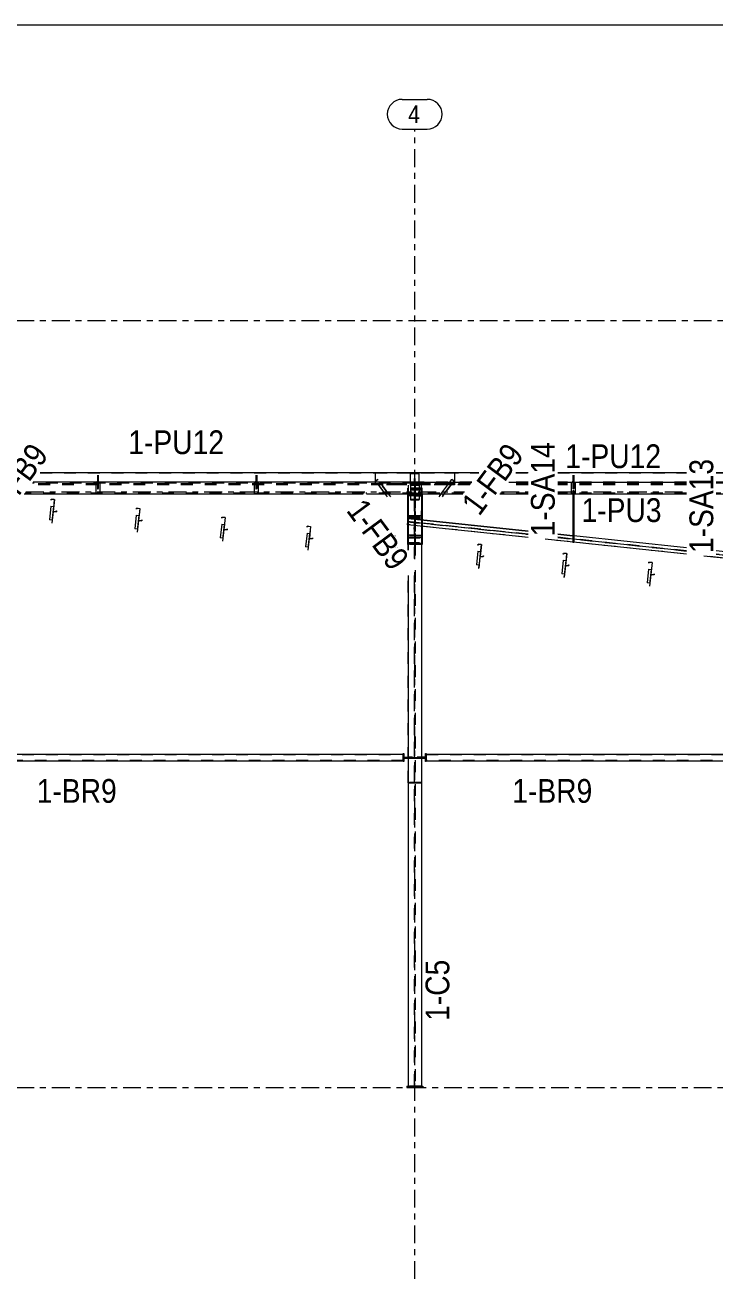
# Model space of a CAD drawing. Header units: millimetres. Extents: x -49 to 1122, y -181 to 639.
# Drawn here: x 597.5 to 713.6, y 427.7 to 638.8 of the extents above; entities that cross this region are included whole.
import ezdxf

# ---------------------------------------------------------------- set-up
doc = ezdxf.new("R2010")
doc.units = ezdxf.units.MM
for name, pattern in [('XKITLINE00', [0]), ('XKITLINE02', [4, 2, -2]), ('XKITLINE03', [6, 3, -1, 1, -1])]:
    doc.linetypes.add(name, pattern=pattern)
for name, color, linetype, lineweight in [('DrawingSheet', 5, 'Continuous', 0), ('Part', 2, 'Continuous', 0), ('PartMark', 7, 'Continuous', 0), ('S-grid', 1, 'Continuous', 0)]:
    doc.layers.add(name, color=color, linetype=linetype, lineweight=lineweight)
doc.styles.add('ARIAL', font='ARIAL.TTF')

# ---------------------------------------------------------------- blocks, each defined once
blk = doc.blocks.new('*A381')
at = {"layer": 'Part'}
blk.add_hatch(color=3, dxfattribs=at).paths.add_polyline_path([(602.74, 556.9), (602.75, 557.05), (602.77, 557.04), (602.76, 556.88), (602.2, 556.94), (602.41, 558.93), (601.9, 558.98), (601.88, 558.84), (601.86, 558.84), (601.88, 559), (602.43, 558.95), (602.22, 556.96)], flags=17)
blk = doc.blocks.new('*A382')
at = {"layer": 'Part'}
blk.add_hatch(color=3, dxfattribs=at).paths.add_polyline_path([(617.1, 555.39), (617.12, 555.53), (617.14, 555.53), (617.12, 555.36), (616.57, 555.42), (616.78, 557.41), (616.26, 557.47), (616.25, 557.32), (616.23, 557.32), (616.25, 557.49), (616.8, 557.43), (616.59, 555.44)], flags=17)
blk = doc.blocks.new('*A390')
at = {"layer": 'Part'}
blk.add_hatch(color=3, dxfattribs=at).paths.add_polyline_path([(601.61, 555.54), (601.61, 555.57), (602.05, 555.52), (602, 554.99), (601.98, 554.99), (602.03, 555.5)], flags=17)
blk = doc.blocks.new('*A391')
at = {"layer": 'Part'}
blk.add_hatch(color=3, dxfattribs=at).paths.add_polyline_path([(615.97, 554.03), (615.98, 554.06), (616.42, 554.01), (616.36, 553.47), (616.34, 553.48), (616.39, 553.98)], flags=17)
blk = doc.blocks.new('*A392')
at = {"layer": 'Part'}
blk.add_hatch(color=3, dxfattribs=at).paths.add_polyline_path([(630.34, 552.51), (630.34, 552.54), (630.78, 552.49), (630.73, 551.96), (630.7, 551.96), (630.76, 552.47)], flags=17)
blk = doc.blocks.new('*A393')
at = {"layer": 'Part'}
blk.add_hatch(color=3, dxfattribs=at).paths.add_polyline_path([(644.7, 551), (644.71, 551.03), (645.15, 550.98), (645.09, 550.44), (645.07, 550.45), (645.12, 550.95)], flags=17)
blk = doc.blocks.new('*A394')
at = {"layer": 'Part'}
blk.add_hatch(color=3, dxfattribs=at).paths.add_polyline_path([(659.07, 549.48), (659.07, 549.51), (659.51, 549.46), (659.46, 548.93), (659.43, 548.93), (659.49, 549.44)], flags=17)
blk = doc.blocks.new('*A395')
at = {"layer": 'Part'}
blk.add_hatch(color=3, dxfattribs=at).paths.add_polyline_path([(660.2, 550.84), (660.21, 550.99), (660.23, 550.98), (660.21, 550.82), (659.66, 550.88), (659.87, 552.87), (659.36, 552.92), (659.34, 552.78), (659.32, 552.78), (659.34, 552.94), (659.89, 552.89), (659.68, 550.89)], flags=17)
blk = doc.blocks.new('*A396')
at = {"layer": 'Part'}
blk.add_hatch(color=3, dxfattribs=at).paths.add_polyline_path([(645.83, 552.36), (645.85, 552.5), (645.87, 552.5), (645.85, 552.33), (645.3, 552.39), (645.51, 554.38), (644.99, 554.44), (644.98, 554.29), (644.96, 554.29), (644.98, 554.46), (645.53, 554.4), (645.32, 552.41)], flags=17)
blk = doc.blocks.new('*A397')
at = {"layer": 'Part'}
blk.add_hatch(color=3, dxfattribs=at).paths.add_polyline_path([(631.47, 553.87), (631.48, 554.02), (631.5, 554.01), (631.48, 553.85), (630.93, 553.91), (631.14, 555.9), (630.63, 555.95), (630.61, 555.81), (630.59, 555.81), (630.61, 555.97), (631.16, 555.92), (630.95, 553.92)], flags=17)
blk = doc.blocks.new('*A404')
at = {"layer": 'Part'}
blk.add_hatch(color=3, dxfattribs=at).paths.add_polyline_path([(702.16, 544.94), (702.16, 544.96), (702.61, 544.92), (702.55, 544.38), (702.53, 544.39), (702.58, 544.89)], flags=17)
blk = doc.blocks.new('*A405')
at = {"layer": 'Part'}
blk.add_hatch(color=3, dxfattribs=at).paths.add_polyline_path([(687.8, 546.45), (687.8, 546.48), (688.24, 546.43), (688.19, 545.9), (688.16, 545.9), (688.22, 546.41)], flags=17)
blk = doc.blocks.new('*A406')
at = {"layer": 'Part'}
blk.add_hatch(color=3, dxfattribs=at).paths.add_polyline_path([(673.43, 547.97), (673.44, 548), (673.88, 547.95), (673.82, 547.41), (673.8, 547.42), (673.85, 547.92)], flags=17)
blk = doc.blocks.new('*A407')
at = {"layer": 'Part'}
blk.add_hatch(color=3, dxfattribs=at).paths.add_polyline_path([(703.29, 546.3), (703.31, 546.44), (703.33, 546.44), (703.31, 546.27), (702.76, 546.33), (702.97, 548.32), (702.45, 548.38), (702.44, 548.23), (702.42, 548.23), (702.44, 548.4), (702.99, 548.34), (702.78, 546.35)], flags=17)
blk = doc.blocks.new('*A408')
at = {"layer": 'Part'}
blk.add_hatch(color=3, dxfattribs=at).paths.add_polyline_path([(688.93, 547.81), (688.94, 547.96), (688.96, 547.95), (688.94, 547.79), (688.39, 547.85), (688.6, 549.84), (688.09, 549.89), (688.07, 549.75), (688.05, 549.75), (688.07, 549.91), (688.62, 549.86), (688.41, 547.86)], flags=17)
blk = doc.blocks.new('*A409')
at = {"layer": 'Part'}
blk.add_hatch(color=3, dxfattribs=at).paths.add_polyline_path([(674.56, 549.33), (674.58, 549.47), (674.6, 549.47), (674.58, 549.3), (674.03, 549.36), (674.24, 551.35), (673.72, 551.41), (673.71, 551.26), (673.69, 551.26), (673.71, 551.43), (674.26, 551.37), (674.05, 549.38)], flags=17)
blk = doc.blocks.new('*A430')
at = {"layer": 'DrawingSheet', "color": 5, "linetype": 'XKITLINE00', "lineweight": 0}
blk.add_line((1122.26, 638.83), (-46.74, 638.83), dxfattribs=at)
blk = doc.blocks.new('*A1699')
at = {"layer": 'S-grid', "color": 1, "linetype": 'XKITLINE03', "lineweight": 0}
blk.add_line((-10, 589.11), (1095.78, 589.11), dxfattribs=at)
blk = doc.blocks.new('*A1700')
at = {"layer": 'S-grid', "color": 1, "linetype": 'XKITLINE03', "lineweight": 0}
for p, q in [((597.64, 560.22), (671.42, 560.22)), ((677.64, 560.22), (682.11, 560.22)), ((687.11, 560.22), (708.77, 560.22))]:
    blk.add_line(p, q, dxfattribs=at)
blk = doc.blocks.new('*A1701')
at = {"layer": 'S-grid', "color": 1, "linetype": 'XKITLINE03', "lineweight": 0}
blk.add_line((-10, 459.94), (1095.78, 459.94), dxfattribs=at)
blk = doc.blocks.new('*A1702')
at = {"layer": 'S-grid', "color": 1, "linetype": 'XKITLINE03', "lineweight": 0}
blk.add_line((-10, 589.11), (1096.06, 589.11), dxfattribs=at)
blk = doc.blocks.new('*A1703')
at = {"layer": 'S-grid', "color": 1, "linetype": 'XKITLINE03', "lineweight": 0}
for p, q in [((597.64, 560.22), (671.42, 560.22)), ((677.64, 560.22), (682.11, 560.22)), ((687.11, 560.22), (708.77, 560.22))]:
    blk.add_line(p, q, dxfattribs=at)
blk = doc.blocks.new('*A1704')
at = {"layer": 'S-grid', "color": 1, "linetype": 'XKITLINE03', "lineweight": 0}
blk.add_line((-10, 459.94), (1096.06, 459.94), dxfattribs=at)
blk = doc.blocks.new('*A2186')
at = {"layer": 'S-grid', "color": 1, "linetype": 'XKITLINE03', "lineweight": 0}
for p, q in [((663.06, 548.93), (663.06, 621.33)), ((663.06, 427.72), (663.06, 547))]:
    blk.add_line(p, q, dxfattribs=at)
at = {"layer": 'S-grid', "color": 3, "style": 'ARIAL', "width": 0.85}
blk.add_text('4', height=3, dxfattribs=at).set_placement((661.94, 622.33))
blk = doc.blocks.new('*A2188')
at = {"layer": 'Part', "color": 2, "linetype": 'XKITLINE00', "lineweight": 0}
for p, q in [((661.83, 554.69), (661.94, 555.76)), ((661.89, 555.24), (682.11, 553.11)), ((682.11, 553.65), (661.94, 555.78)), ((661.94, 555.78), (661.94, 555.76)), ((661.94, 555.76), (682.11, 553.63)), ((682.11, 552.55), (661.83, 554.69)), ((689.66, 552.85), (687.11, 553.12)), ((708.77, 549.74), (684.98, 552.25)), ((687.11, 553.1), (689.66, 552.83)), ((687.11, 552.59), (708.77, 550.3)), ((708.77, 550.84), (689.79, 552.84)), ((708.77, 550.82), (689.79, 552.82)), ((738.56, 546.6), (711.68, 549.44)), ((716.32, 550.04), (713.77, 550.31)), ((716.32, 550.02), (713.77, 550.29)), ((713.77, 549.77), (738.11, 547.21)), ((737.68, 547.79), (716.46, 550.03)), ((737.7, 547.77), (716.46, 550.01)), ((749.74, 546.5), (743.29, 547.18)), ((749.74, 546.52), (743.32, 547.2)), ((749.63, 545.43), (742.02, 546.24)), ((742.68, 546.72), (749.69, 545.99)), ((749.74, 546.5), (749.63, 545.43)), ((749.74, 546.52), (749.74, 546.5))]:
    blk.add_line(p, q, dxfattribs=at)
at = {"layer": 'Part', "color": 7, "linetype": 'XKITLINE02', "lineweight": 0}
for p, q in [((682.11, 553.11), (661.89, 555.24)), ((661.89, 555.22), (682.11, 553.09)), ((682.11, 553.09), (661.89, 555.22)), ((682.11, 552.57), (661.83, 554.71)), ((708.77, 549.76), (685.17, 552.25)), ((708.77, 550.3), (687.11, 552.59)), ((687.11, 552.57), (708.77, 550.28)), ((708.77, 550.28), (687.11, 552.57)), ((689.79, 552.84), (689.66, 552.85)), ((689.79, 552.82), (689.66, 552.83)), ((738.55, 546.62), (711.87, 549.44)), ((738.11, 547.21), (713.77, 549.77)), ((713.77, 549.75), (738.13, 547.18)), ((738.13, 547.18), (713.77, 549.75)), ((737.68, 547.79), (716.32, 550.04)), ((716.46, 550.03), (716.32, 550.04)), ((716.46, 550.01), (716.32, 550.02)), ((749.63, 545.45), (742.04, 546.25)), ((742.66, 546.71), (749.68, 545.97)), ((749.68, 545.97), (742.66, 546.71)), ((749.69, 545.99), (742.68, 546.72))]:
    blk.add_line(p, q, dxfattribs=at)
blk = doc.blocks.new('*A2189')
at = {"layer": 'Part', "color": 2, "linetype": 'XKITLINE00', "lineweight": 0}
for p, q in [((656.39, 563.54), (656.39, 561.88)), ((656.39, 563.49), (673.84, 563.49)), ((680.06, 563.49), (682.11, 563.49)), ((687.11, 563.49), (708.77, 563.49)), ((713.77, 563.49), (749.72, 563.49)), ((749.72, 563.54), (749.72, 563.49)), ((749.72, 563.49), (749.72, 561.88))]:
    blk.add_line(p, q, dxfattribs=at)
at = {"layer": 'Part', "color": 7, "linetype": 'XKITLINE02', "lineweight": 0}
for p, q in [((656.39, 563.47), (673.83, 563.47)), ((656.39, 561.88), (656.39, 561.42)), ((672.43, 561.59), (656.39, 561.59)), ((672.43, 561.59), (656.39, 561.59)), ((682.11, 561.59), (678.65, 561.59)), ((682.11, 561.59), (678.65, 561.59)), ((680.05, 563.47), (682.11, 563.47)), ((687.11, 563.47), (708.77, 563.47)), ((708.77, 561.59), (687.11, 561.59)), ((708.77, 561.59), (687.11, 561.59)), ((713.77, 563.47), (749.72, 563.47)), ((749.72, 561.59), (713.77, 561.59)), ((749.72, 561.59), (713.77, 561.59)), ((749.72, 561.88), (749.72, 561.42)), ((672.36, 561.5), (656.39, 561.5)), ((672.35, 561.48), (656.39, 561.48)), ((672.32, 561.45), (656.39, 561.45)), ((672.31, 561.42), (656.39, 561.42)), ((682.11, 561.42), (678.53, 561.42)), ((682.11, 561.45), (678.55, 561.45)), ((682.11, 561.48), (678.57, 561.48)), ((682.11, 561.5), (678.59, 561.5)), ((708.77, 561.5), (687.11, 561.5)), ((708.77, 561.48), (687.11, 561.48)), ((708.77, 561.45), (687.11, 561.45)), ((708.77, 561.42), (687.11, 561.42)), ((749.72, 561.5), (713.77, 561.5)), ((749.72, 561.48), (713.77, 561.48)), ((749.72, 561.45), (713.77, 561.45)), ((749.72, 561.42), (713.77, 561.42))]:
    blk.add_line(p, q, dxfattribs=at)
blk = doc.blocks.new('*A2190')
at = {"layer": 'Part', "color": 7, "linetype": 'XKITLINE02', "lineweight": 0}
for p, q in [((661.94, 561.39), (661.94, 559.86)), ((664.17, 559.99), (661.94, 559.99)), ((661.94, 559.86), (663.01, 559.86)), ((663.01, 561.25), (663.01, 556.18)), ((663.1, 556.18), (663.1, 561.25)), ((663.1, 559.86), (664.17, 559.86)), ((664.17, 559.86), (664.17, 561.39)), ((661.94, 556.05), (661.94, 557.07)), ((663.01, 556.18), (661.94, 556.18)), ((661.94, 556.05), (664.17, 556.05)), ((664.17, 556.18), (663.1, 556.18)), ((664.17, 556.05), (664.17, 557.07))]:
    blk.add_line(p, q, dxfattribs=at)
blk = doc.blocks.new('*A2191')
at = {"layer": 'Part', "color": 2, "linetype": 'XKITLINE00', "lineweight": 0}
for p, q in [((661.94, 559.68), (661.94, 555.78)), ((662.33, 559.68), (661.94, 559.68)), ((664.17, 559.68), (663.78, 559.68)), ((664.17, 559.68), (664.17, 555.54)), ((661.94, 554.68), (661.94, 550.43)), ((664.17, 554.45), (664.17, 460.17)), ((661.94, 546.18), (661.94, 460.17))]:
    blk.add_line(p, q, dxfattribs=at)
at = {"layer": 'Part', "color": 7, "linetype": 'XKITLINE02', "lineweight": 0}
for p, q in [((663.01, 559.55), (661.94, 559.55)), ((663.78, 559.68), (662.33, 559.68)), ((663.01, 549), (663.01, 559.55)), ((663.11, 559.55), (663.11, 548.87)), ((663.11, 559.55), (664.17, 559.55)), ((661.94, 555.86), (663.01, 555.86)), ((661.94, 555.78), (661.94, 554.68)), ((661.94, 555.73), (664.17, 555.73)), ((663.11, 555.86), (664.17, 555.86)), ((664.17, 555.54), (664.17, 554.45)), ((663.01, 460.17), (663.01, 546.97)), ((663.11, 547.04), (663.11, 460.17)), ((664.17, 460.17), (661.94, 460.17))]:
    blk.add_line(p, q, dxfattribs=at)
blk = doc.blocks.new('*A2194')
at = {"layer": 'Part', "color": 2, "linetype": 'XKITLINE00', "lineweight": 0}
for p, q in [((664.99, 516.06), (741.12, 516.06)), ((664.99, 514.94), (741.12, 514.94))]:
    blk.add_line(p, q, dxfattribs=at)
at = {"layer": 'Part', "color": 7, "linetype": 'XKITLINE02', "lineweight": 0}
for p, q in [((664.99, 516.06), (664.99, 514.94)), ((664.99, 516.01), (741.12, 516.01)), ((741.12, 516.06), (741.12, 514.94)), ((741.12, 514.99), (664.99, 514.99))]:
    blk.add_line(p, q, dxfattribs=at)
blk = doc.blocks.new('*A2199')
at = {"layer": 'Part', "color": 2, "linetype": 'XKITLINE00', "lineweight": 0}
for p, q in [((601.85, 557.83), (601.61, 555.54)), ((601.85, 557.83), (602.29, 557.78)), ((601.61, 555.57), (602.05, 555.52)), ((602.03, 555.5), (601.61, 555.54)), ((602.03, 555.5), (601.98, 554.99)), ((602.2, 556.94), (602, 554.99)), ((601.98, 554.99), (602, 554.99))]:
    blk.add_line(p, q, dxfattribs=at)
at = {"layer": 'Part', "color": 7, "linetype": 'XKITLINE02', "lineweight": 0}
for p, q in [((601.85, 557.81), (602.27, 557.77)), ((602.27, 557.77), (602.03, 555.5)), ((602.29, 557.78), (602.2, 556.94)), ((602.23, 557.42), (602.25, 557.42))]:
    blk.add_line(p, q, dxfattribs=at)
blk = doc.blocks.new('*A2201')
at = {"layer": 'Part', "color": 2, "linetype": 'XKITLINE00', "lineweight": 0}
for p, q in [((663.11, 561.88), (663.11, 561.75)), ((663.11, 561.88), (672.64, 561.88)), ((678.87, 561.88), (682.11, 561.88)), ((687.11, 561.88), (708.77, 561.88)), ((713.77, 561.88), (743, 561.88)), ((743, 561.88), (743, 561.75)), ((671.15, 559.86), (663.78, 559.86)), ((682.11, 559.86), (677.37, 559.86)), ((708.77, 559.86), (687.11, 559.86)), ((734.32, 559.86), (713.77, 559.86)), ((742.33, 559.86), (734.97, 559.86))]:
    blk.add_line(p, q, dxfattribs=at)
at = {"layer": 'Part', "color": 7, "linetype": 'XKITLINE02', "lineweight": 0}
for p, q in [((672.63, 561.86), (663.11, 561.86)), ((663.11, 561.75), (663.11, 559.86)), ((672.52, 561.71), (663.11, 561.71)), ((682.11, 561.71), (678.74, 561.71)), ((682.11, 561.86), (678.85, 561.86)), ((708.77, 561.86), (687.11, 561.86)), ((708.77, 561.71), (687.11, 561.71)), ((743, 561.86), (713.77, 561.86)), ((743, 561.71), (713.77, 561.71)), ((743, 561.75), (743, 559.86)), ((671.27, 560.02), (663.11, 560.02)), ((671.16, 559.88), (663.11, 559.88)), ((663.78, 559.86), (663.11, 559.86)), ((682.11, 559.88), (677.38, 559.88)), ((682.11, 560.02), (677.49, 560.02)), ((708.77, 560.02), (687.11, 560.02)), ((708.77, 559.88), (687.11, 559.88)), ((734.55, 560.02), (713.77, 560.02)), ((734.35, 559.88), (713.77, 559.88)), ((743, 560.02), (734.84, 560.02)), ((743, 559.88), (734.95, 559.88)), ((743, 559.86), (742.33, 559.86))]:
    blk.add_line(p, q, dxfattribs=at)
blk = doc.blocks.new('*A2202')
at = {"layer": 'Part', "color": 7, "linetype": 'XKITLINE02', "lineweight": 0}
for p, q in [((663.01, 556.93), (663.01, 552.95)), ((663.01, 556.07), (663.1, 556.07)), ((663.01, 555.95), (663.1, 555.95)), ((663.1, 556.93), (663.1, 552.95)), ((661.94, 553.94), (661.94, 552.84)), ((664.17, 553.94), (664.17, 552.84)), ((663.01, 552.95), (661.94, 552.95)), ((664.17, 552.84), (661.94, 552.84)), ((663.1, 552.95), (664.17, 552.95))]:
    blk.add_line(p, q, dxfattribs=at)
blk = doc.blocks.new('*A2203')
at = {"layer": 'Part', "color": 7, "linetype": 'XKITLINE02', "lineweight": 0}
for p, q in [((661.83, 560.88), (661.83, 551.56)), ((664.28, 560.88), (661.83, 560.88)), ((664.28, 560.7), (661.83, 560.7)), ((664.28, 551.56), (664.28, 560.88)), ((661.83, 551.73), (664.28, 551.73)), ((664.28, 551.56), (661.83, 551.56))]:
    blk.add_line(p, q, dxfattribs=at)
blk = doc.blocks.new('*A2204')
at = {"layer": 'Part', "color": 7, "linetype": 'XKITLINE02', "lineweight": 0}
for p, q in [((661.83, 560.7), (661.83, 559.86)), ((664.28, 560.7), (661.83, 560.7)), ((664.28, 560.53), (661.83, 560.53)), ((664.28, 559.86), (664.28, 560.7)), ((664.28, 555.53), (664.28, 554.43)), ((661.83, 554.72), (661.83, 554.69)), ((661.83, 551.56), (664.28, 551.56)), ((664.17, 551.38), (661.94, 551.38))]:
    blk.add_line(p, q, dxfattribs=at)
at = {"layer": 'Part', "color": 2, "linetype": 'XKITLINE00', "lineweight": 0}
for p, q in [((661.83, 559.86), (661.83, 554.72)), ((664.28, 559.86), (664.28, 555.53)), ((661.83, 554.69), (661.83, 551.38)), ((664.28, 554.43), (664.28, 551.38)), ((661.94, 551.38), (661.83, 551.38)), ((664.28, 551.38), (664.17, 551.38))]:
    blk.add_line(p, q, dxfattribs=at)
blk = doc.blocks.new('*A2205')
at = {"layer": 'Part', "color": 7, "linetype": 'XKITLINE02', "lineweight": 0}
for p, q in [((689.68, 560.41), (689.66, 560.4)), ((689.66, 560.4), (689.66, 559.86)), ((689.66, 560.4), (689.68, 560.4)), ((689.72, 560.42), (689.68, 560.41)), ((689.68, 560.4), (689.72, 560.39)), ((689.77, 560.41), (689.72, 560.42)), ((689.72, 560.39), (689.77, 560.4)), ((689.79, 560.4), (689.77, 560.41)), ((689.77, 560.4), (689.79, 560.4)), ((689.79, 560.4), (689.79, 559.86)), ((689.66, 552.32), (689.66, 551.76)), ((689.66, 551.75), (689.68, 551.76)), ((689.68, 551.76), (689.72, 551.76)), ((689.72, 551.76), (689.77, 551.76)), ((689.77, 551.76), (689.79, 551.75)), ((689.77, 551.75), (689.79, 551.75)), ((689.79, 552.3), (689.79, 551.75))]:
    blk.add_line(p, q, dxfattribs=at)
at = {"layer": 'Part', "color": 2, "linetype": 'XKITLINE00', "lineweight": 0}
for p, q in [((689.66, 559.86), (689.66, 552.32)), ((689.79, 559.86), (689.79, 552.3)), ((689.66, 551.75), (689.66, 551.76)), ((689.68, 551.74), (689.66, 551.75)), ((689.72, 551.74), (689.68, 551.74)), ((689.77, 551.74), (689.72, 551.74)), ((689.77, 551.74), (689.77, 551.75))]:
    blk.add_line(p, q, dxfattribs=at)
blk = doc.blocks.new('*A2207')
at = {"layer": 'Part', "color": 2, "linetype": 'XKITLINE00', "lineweight": 0}
for p, q in [((601.86, 558.84), (601.88, 559)), ((601.88, 558.84), (601.86, 558.84)), ((601.88, 559), (602.43, 558.95)), ((601.9, 558.98), (601.88, 558.84)), ((602.41, 558.93), (601.9, 558.98)), ((602.41, 558.93), (602.2, 556.94)), ((602.43, 558.95), (602.22, 556.96)), ((602.76, 556.88), (602.2, 556.94)), ((602.22, 556.96), (602.74, 556.9)), ((602.74, 556.9), (602.75, 557.05)), ((602.75, 557.05), (602.77, 557.04)), ((602.77, 557.04), (602.76, 556.88))]:
    blk.add_line(p, q, dxfattribs=at)
blk = doc.blocks.new('*A2208')
at = {"layer": 'Part', "color": 2, "linetype": 'XKITLINE00', "lineweight": 0}
for p, q in [((616.23, 557.32), (616.25, 557.49)), ((616.25, 557.49), (616.8, 557.43)), ((616.26, 557.47), (616.25, 557.32)), ((616.78, 557.41), (616.26, 557.47)), ((616.78, 557.41), (616.57, 555.42)), ((616.8, 557.43), (616.59, 555.44)), ((616.25, 557.32), (616.23, 557.32)), ((617.12, 555.36), (616.57, 555.42)), ((616.59, 555.44), (617.1, 555.39)), ((617.1, 555.39), (617.12, 555.53)), ((617.12, 555.53), (617.14, 555.53)), ((617.14, 555.53), (617.12, 555.36))]:
    blk.add_line(p, q, dxfattribs=at)
blk = doc.blocks.new('*A2254')
at = {"layer": 'Part', "color": 2, "linetype": 'XKITLINE00', "lineweight": 0}
for p, q in [((584.99, 516.06), (661.12, 516.06)), ((584.99, 514.94), (661.12, 514.94))]:
    blk.add_line(p, q, dxfattribs=at)
at = {"layer": 'Part', "color": 7, "linetype": 'XKITLINE02', "lineweight": 0}
for p, q in [((584.99, 516.06), (584.99, 514.94)), ((584.99, 516.01), (661.12, 516.01)), ((661.12, 516.06), (661.12, 514.94)), ((661.12, 514.99), (584.99, 514.99))]:
    blk.add_line(p, q, dxfattribs=at)
blk = doc.blocks.new('*A2264')
at = {"layer": 'Part', "color": 7, "linetype": 'XKITLINE02', "lineweight": 0}
for p, q in [((663.01, 549), (663.01, 555.63)), ((663.01, 555.63), (663.11, 555.63)), ((663.01, 555.57), (663.11, 555.57)), ((663.11, 555.63), (663.11, 548.87)), ((661.94, 550.43), (661.94, 552.64)), ((661.94, 552.64), (663.01, 552.64)), ((661.94, 552.52), (664.17, 552.52)), ((663.11, 552.64), (664.17, 552.64)), ((664.17, 552.64), (664.17, 511.27)), ((663.01, 511.29), (663.01, 546.97)), ((663.11, 547.04), (663.11, 511.29)), ((661.94, 511.27), (661.94, 546.18)), ((664.17, 511.29), (661.94, 511.29)), ((661.94, 511.27), (664.17, 511.27))]:
    blk.add_line(p, q, dxfattribs=at)
blk = doc.blocks.new('*A2265')
at = {"layer": 'Part', "color": 2, "linetype": 'XKITLINE00', "lineweight": 0}
for p, q in [((661.72, 460.17), (661.72, 459.94)), ((661.72, 460.17), (664.39, 460.17)), ((661.72, 459.94), (664.39, 459.94)), ((664.39, 460.17), (664.39, 459.94))]:
    blk.add_line(p, q, dxfattribs=at)
blk = doc.blocks.new('*A2266')
at = {"layer": 'Part', "color": 7, "linetype": 'XKITLINE02', "lineweight": 0}
for p, q in [((663.11, 511.29), (664.11, 511.29)), ((663.11, 511.18), (663.11, 511.29)), ((664.11, 511.18), (663.11, 511.18)), ((663.27, 511.29), (663.27, 511.18)), ((664.11, 511.29), (664.11, 511.18))]:
    blk.add_line(p, q, dxfattribs=at)
blk = doc.blocks.new('*A2267')
at = {"layer": 'Part', "color": 7, "linetype": 'XKITLINE02', "lineweight": 0}
for p, q in [((662.01, 511.29), (663.01, 511.29)), ((662.01, 511.18), (662.01, 511.29)), ((663.01, 511.18), (662.01, 511.18)), ((662.84, 511.29), (662.84, 511.18)), ((663.01, 511.29), (663.01, 511.18))]:
    blk.add_line(p, q, dxfattribs=at)
blk = doc.blocks.new('*A2268')
at = {"layer": 'Part', "color": 2, "linetype": 'XKITLINE00', "lineweight": 0}
for p, q in [((661.94, 515.44), (661.34, 515.44)), ((661.34, 515.33), (661.34, 515.44)), ((661.94, 515.33), (661.34, 515.33))]:
    blk.add_line(p, q, dxfattribs=at)
at = {"layer": 'Part', "color": 7, "linetype": 'XKITLINE02', "lineweight": 0}
for p, q in [((663.01, 515.44), (661.94, 515.44)), ((663.01, 515.33), (661.94, 515.33)), ((662.84, 515.44), (662.84, 515.33)), ((663.01, 515.44), (663.01, 515.33))]:
    blk.add_line(p, q, dxfattribs=at)
blk = doc.blocks.new('*A2269')
at = {"layer": 'Part', "color": 2, "linetype": 'XKITLINE00', "lineweight": 0}
for p, q in [((661.23, 515.44), (661.23, 515.56)), ((661.23, 515.56), (661.94, 515.56)), ((661.34, 515.44), (661.23, 515.44))]:
    blk.add_line(p, q, dxfattribs=at)
at = {"layer": 'Part', "color": 7, "linetype": 'XKITLINE02', "lineweight": 0}
for p, q in [((662.67, 515.44), (661.34, 515.44)), ((662.67, 515.56), (661.94, 515.56)), ((662.67, 515.44), (662.67, 515.56))]:
    blk.add_line(p, q, dxfattribs=at)
blk = doc.blocks.new('*A2270')
at = {"layer": 'Part', "color": 2, "linetype": 'XKITLINE00', "lineweight": 0}
for p, q in [((661.12, 514.83), (661.12, 516.17)), ((661.12, 516.17), (661.23, 516.17)), ((661.23, 516.17), (661.23, 514.83)), ((661.23, 514.83), (661.12, 514.83))]:
    blk.add_line(p, q, dxfattribs=at)
blk = doc.blocks.new('*A2271')
at = {"layer": 'Part', "color": 7, "linetype": 'XKITLINE02', "lineweight": 0}
for p, q in [((663.11, 515.44), (663.11, 515.33)), ((664.17, 515.44), (663.11, 515.44)), ((664.17, 515.33), (663.11, 515.33)), ((663.27, 515.44), (663.27, 515.33))]:
    blk.add_line(p, q, dxfattribs=at)
at = {"layer": 'Part', "color": 2, "linetype": 'XKITLINE00', "lineweight": 0}
for p, q in [((664.77, 515.44), (664.17, 515.44)), ((664.77, 515.33), (664.17, 515.33)), ((664.77, 515.44), (664.77, 515.33))]:
    blk.add_line(p, q, dxfattribs=at)
blk = doc.blocks.new('*A2272')
at = {"layer": 'Part', "color": 7, "linetype": 'XKITLINE02', "lineweight": 0}
for p, q in [((663.44, 515.56), (663.44, 515.44)), ((664.17, 515.56), (663.44, 515.56)), ((664.77, 515.44), (663.44, 515.44))]:
    blk.add_line(p, q, dxfattribs=at)
at = {"layer": 'Part', "color": 2, "linetype": 'XKITLINE00', "lineweight": 0}
for p, q in [((664.88, 515.56), (664.17, 515.56)), ((664.88, 515.44), (664.77, 515.44)), ((664.88, 515.56), (664.88, 515.44))]:
    blk.add_line(p, q, dxfattribs=at)
blk = doc.blocks.new('*A2273')
at = {"layer": 'Part', "color": 2, "linetype": 'XKITLINE00', "lineweight": 0}
for p, q in [((664.88, 514.83), (664.88, 516.17)), ((664.88, 516.17), (664.99, 516.17)), ((664.99, 516.17), (664.99, 514.83)), ((664.99, 514.83), (664.88, 514.83))]:
    blk.add_line(p, q, dxfattribs=at)
blk = doc.blocks.new('*A2279')
at = {"layer": 'Part', "color": 2, "linetype": 'XKITLINE00', "lineweight": 0}
for p, q in [((616.21, 556.32), (615.97, 554.03)), ((616.21, 556.32), (616.66, 556.27)), ((616.57, 555.42), (616.36, 553.47)), ((616.39, 553.98), (615.97, 554.03)), ((615.98, 554.06), (616.42, 554.01)), ((616.39, 553.98), (616.34, 553.48)), ((616.34, 553.48), (616.36, 553.47))]:
    blk.add_line(p, q, dxfattribs=at)
at = {"layer": 'Part', "color": 7, "linetype": 'XKITLINE02', "lineweight": 0}
for p, q in [((616.21, 556.3), (616.63, 556.25)), ((616.63, 556.25), (616.39, 553.98)), ((616.66, 556.27), (616.57, 555.42)), ((616.6, 555.91), (616.62, 555.9))]:
    blk.add_line(p, q, dxfattribs=at)
blk = doc.blocks.new('*A2280')
at = {"layer": 'Part', "color": 2, "linetype": 'XKITLINE00', "lineweight": 0}
for p, q in [((630.58, 554.8), (630.34, 552.51)), ((630.58, 554.8), (631.02, 554.75)), ((630.93, 553.91), (630.73, 551.96)), ((630.34, 552.54), (630.78, 552.49)), ((630.76, 552.47), (630.34, 552.51)), ((630.76, 552.47), (630.7, 551.96)), ((630.7, 551.96), (630.73, 551.96))]:
    blk.add_line(p, q, dxfattribs=at)
at = {"layer": 'Part', "color": 7, "linetype": 'XKITLINE02', "lineweight": 0}
for p, q in [((630.58, 554.78), (631, 554.74)), ((631, 554.74), (630.76, 552.47)), ((631.02, 554.75), (630.93, 553.91)), ((630.96, 554.39), (630.98, 554.39))]:
    blk.add_line(p, q, dxfattribs=at)
blk = doc.blocks.new('*A2281')
at = {"layer": 'Part', "color": 2, "linetype": 'XKITLINE00', "lineweight": 0}
for p, q in [((644.94, 553.29), (644.7, 551)), ((644.94, 553.29), (645.39, 553.24)), ((644.71, 551.03), (645.15, 550.98)), ((645.3, 552.39), (645.09, 550.44)), ((645.12, 550.95), (644.7, 551)), ((645.12, 550.95), (645.07, 550.45)), ((645.07, 550.45), (645.09, 550.44))]:
    blk.add_line(p, q, dxfattribs=at)
at = {"layer": 'Part', "color": 7, "linetype": 'XKITLINE02', "lineweight": 0}
for p, q in [((644.94, 553.27), (645.36, 553.22)), ((645.36, 553.22), (645.12, 550.95)), ((645.39, 553.24), (645.3, 552.39)), ((645.33, 552.88), (645.35, 552.87))]:
    blk.add_line(p, q, dxfattribs=at)
blk = doc.blocks.new('*A2282')
at = {"layer": 'Part', "color": 2, "linetype": 'XKITLINE00', "lineweight": 0}
for p, q in [((662.98, 554.57), (662.91, 553.94)), ((662.91, 553.94), (662.97, 553.94)), ((662.97, 553.94), (663.03, 554.57))]:
    blk.add_line(p, q, dxfattribs=at)
at = {"layer": 'Part', "color": 7, "linetype": 'XKITLINE02', "lineweight": 0}
for p, q in [((663.03, 555.05), (662.98, 554.57)), ((663.03, 555.05), (663.08, 555.04)), ((663.08, 555.04), (663.03, 555.05)), ((663.03, 554.57), (663.08, 555.04))]:
    blk.add_line(p, q, dxfattribs=at)
blk = doc.blocks.new('*A2283')
at = {"layer": 'Part', "color": 7, "linetype": 'XKITLINE02', "lineweight": 0}
for p, q in [((662.34, 555.18), (662.34, 555.12)), ((662.34, 555.18), (663.78, 555.02)), ((663.78, 555.02), (662.34, 555.18)), ((662.34, 555.12), (663.77, 554.97)), ((662.34, 555.12), (663.77, 554.97)), ((663.77, 554.97), (663.78, 555.02))]:
    blk.add_line(p, q, dxfattribs=at)
blk = doc.blocks.new('*A2285')
at = {"layer": 'Part', "color": 7, "linetype": 'XKITLINE02', "lineweight": 0}
for p, q in [((663, 552.42), (663, 550.86)), ((663, 552.42), (663.11, 552.42)), ((663.11, 552.36), (663, 552.36)), ((663, 551.38), (663.11, 551.38)), ((663.11, 552.42), (663.11, 550.86)), ((663, 550.86), (663.11, 550.86))]:
    blk.add_line(p, q, dxfattribs=at)
blk = doc.blocks.new('*A2286')
at = {"layer": 'Part', "color": 7, "linetype": 'XKITLINE02', "lineweight": 0}
for p, q in [((663, 553.21), (663, 551.73)), ((663, 553.21), (663.11, 553.21)), ((663.11, 553.21), (663.11, 551.73)), ((663.11, 552.88), (663, 552.88)), ((663.11, 552.74), (663, 552.74)), ((663, 551.73), (663.11, 551.73))]:
    blk.add_line(p, q, dxfattribs=at)
blk = doc.blocks.new('*A2288')
at = {"layer": 'Part', "color": 2, "linetype": 'XKITLINE00', "lineweight": 0}
for p, q in [((644.96, 554.29), (644.98, 554.46)), ((644.98, 554.29), (644.96, 554.29)), ((644.98, 554.46), (645.53, 554.4)), ((644.99, 554.44), (644.98, 554.29)), ((645.51, 554.38), (644.99, 554.44)), ((645.51, 554.38), (645.3, 552.39)), ((645.53, 554.4), (645.32, 552.41)), ((645.85, 552.33), (645.3, 552.39)), ((645.32, 552.41), (645.83, 552.36)), ((645.83, 552.36), (645.85, 552.5)), ((645.85, 552.5), (645.87, 552.5)), ((645.87, 552.5), (645.85, 552.33))]:
    blk.add_line(p, q, dxfattribs=at)
blk = doc.blocks.new('*A2289')
at = {"layer": 'Part', "color": 2, "linetype": 'XKITLINE00', "lineweight": 0}
for p, q in [((630.59, 555.81), (630.61, 555.97)), ((630.61, 555.81), (630.59, 555.81)), ((630.61, 555.97), (631.16, 555.92)), ((630.63, 555.95), (630.61, 555.81)), ((631.14, 555.9), (630.63, 555.95)), ((631.14, 555.9), (630.93, 553.91)), ((631.16, 555.92), (630.95, 553.92)), ((631.48, 553.85), (630.93, 553.91)), ((630.95, 553.92), (631.47, 553.87)), ((631.47, 553.87), (631.48, 554.02)), ((631.48, 554.02), (631.5, 554.01)), ((631.5, 554.01), (631.48, 553.85))]:
    blk.add_line(p, q, dxfattribs=at)
blk = doc.blocks.new('*A2291')
at = {"layer": 'S-grid', "color": 1, "linetype": 'XKITLINE00', "lineweight": 0}
for p, q in [((660.94, 626.33), (665.17, 626.33)), ((660.94, 621.33), (665.17, 621.33))]:
    blk.add_line(p, q, dxfattribs=at)
for centre, start, end in [((660.94, 623.83), 90, 270), ((665.17, 623.83), 270, 90)]:
    blk.add_arc(centre, 2.5, start, end, dxfattribs=at)
blk = doc.blocks.new('*A2294')
at = {"layer": 'Part', "color": 2, "linetype": 'XKITLINE00', "lineweight": 0}
for p, q in [((577.15, 563.49), (593.84, 563.49)), ((600.06, 563.49), (669.72, 563.49)), ((669.72, 563.54), (669.72, 563.49)), ((669.72, 563.49), (669.72, 561.88))]:
    blk.add_line(p, q, dxfattribs=at)
at = {"layer": 'Part', "color": 7, "linetype": 'XKITLINE02', "lineweight": 0}
for p, q in [((577.15, 563.47), (593.83, 563.47)), ((592.43, 561.59), (577.15, 561.59)), ((592.43, 561.59), (577.15, 561.59)), ((669.72, 561.59), (598.65, 561.59)), ((669.72, 561.59), (598.65, 561.59)), ((600.05, 563.47), (669.72, 563.47)), ((669.72, 561.88), (669.72, 561.42)), ((592.36, 561.5), (577.15, 561.5)), ((592.35, 561.48), (577.15, 561.48)), ((592.32, 561.45), (577.15, 561.45)), ((592.31, 561.42), (577.15, 561.42)), ((669.72, 561.42), (598.53, 561.42)), ((669.72, 561.45), (598.55, 561.45)), ((669.72, 561.48), (598.57, 561.48)), ((669.72, 561.5), (598.59, 561.5))]:
    blk.add_line(p, q, dxfattribs=at)
blk = doc.blocks.new('*A2295')
at = {"layer": 'Part', "color": 2, "linetype": 'XKITLINE00', "lineweight": 0}
for p, q in [((583.11, 561.88), (583.11, 561.75)), ((592.64, 561.88), (583.11, 561.88)), ((663, 561.88), (598.87, 561.88)), ((663, 561.88), (663, 561.75)), ((587.99, 559.86), (583.78, 559.86)), ((591.15, 559.86), (588.01, 559.86)), ((654.32, 559.86), (597.37, 559.86)), ((662.33, 559.86), (654.97, 559.86))]:
    blk.add_line(p, q, dxfattribs=at)
at = {"layer": 'Part', "color": 7, "linetype": 'XKITLINE02', "lineweight": 0}
for p, q in [((592.63, 561.86), (583.11, 561.86)), ((583.11, 561.75), (583.11, 559.86)), ((592.52, 561.71), (583.11, 561.71)), ((663, 561.71), (598.74, 561.71)), ((663, 561.86), (598.85, 561.86)), ((663, 561.75), (663, 559.86)), ((591.27, 560.02), (583.11, 560.02)), ((591.16, 559.88), (583.11, 559.88)), ((583.78, 559.86), (583.11, 559.86)), ((588.01, 559.86), (587.99, 559.86)), ((654.35, 559.88), (597.38, 559.88)), ((654.55, 560.02), (597.49, 560.02)), ((663, 560.02), (654.84, 560.02)), ((663, 559.88), (654.95, 559.88)), ((663, 559.86), (662.33, 559.86))]:
    blk.add_line(p, q, dxfattribs=at)
blk = doc.blocks.new('*A2309')
at = {"layer": 'Part', "color": 7, "linetype": 'XKITLINE02', "lineweight": 0}
for p, q in [((609.66, 561.89), (609.66, 562.04)), ((609.68, 561.94), (609.66, 561.89)), ((609.66, 561.89), (609.68, 561.85)), ((609.72, 561.96), (609.68, 561.94)), ((609.68, 561.85), (609.72, 561.83)), ((609.77, 561.94), (609.72, 561.96)), ((609.72, 561.83), (609.77, 561.85)), ((609.79, 561.89), (609.77, 561.94)), ((609.77, 561.85), (609.79, 561.89)), ((609.79, 561.89), (609.79, 562.04))]:
    blk.add_line(p, q, dxfattribs=at)
blk = doc.blocks.new('*A2310')
at = {"layer": 'Part', "color": 7, "linetype": 'XKITLINE02', "lineweight": 0}
for p, q in [((609.66, 563.04), (609.66, 562.98)), ((609.66, 561.88), (609.66, 560.79)), ((609.79, 563.04), (609.79, 562.98)), ((609.79, 561.88), (609.79, 560.79)), ((609.68, 560.84), (609.66, 560.79)), ((609.66, 560.79), (609.68, 560.74)), ((609.72, 560.85), (609.68, 560.84)), ((609.68, 560.74), (609.72, 560.72)), ((609.77, 560.84), (609.72, 560.85)), ((609.72, 560.72), (609.77, 560.74)), ((609.79, 560.79), (609.77, 560.84)), ((609.77, 560.74), (609.79, 560.79))]:
    blk.add_line(p, q, dxfattribs=at)
at = {"layer": 'Part', "color": 2, "linetype": 'XKITLINE00', "lineweight": 0}
for p, q in [((609.66, 562.98), (609.66, 561.88)), ((609.79, 562.98), (609.79, 561.88))]:
    blk.add_line(p, q, dxfattribs=at)
blk = doc.blocks.new('*A2311')
at = {"layer": 'Part', "color": 7, "linetype": 'XKITLINE02', "lineweight": 0}
for p, q in [((610.06, 561.82), (609.39, 561.82)), ((609.39, 561.82), (609.39, 559.91)), ((610.06, 561.82), (610.06, 559.91)), ((610.06, 559.91), (609.39, 559.91))]:
    blk.add_line(p, q, dxfattribs=at)
blk = doc.blocks.new('*A2312')
at = {"layer": 'Part', "color": 7, "linetype": 'XKITLINE02', "lineweight": 0}
for p, q in [((636.32, 561.89), (636.32, 562.04)), ((636.34, 561.94), (636.32, 561.89)), ((636.32, 561.89), (636.34, 561.85)), ((636.39, 561.96), (636.34, 561.94)), ((636.34, 561.85), (636.39, 561.83)), ((636.44, 561.94), (636.39, 561.96)), ((636.39, 561.83), (636.44, 561.85)), ((636.46, 561.89), (636.44, 561.94)), ((636.44, 561.85), (636.46, 561.89)), ((636.46, 561.89), (636.46, 562.04))]:
    blk.add_line(p, q, dxfattribs=at)
blk = doc.blocks.new('*A2313')
at = {"layer": 'Part', "color": 7, "linetype": 'XKITLINE02', "lineweight": 0}
for p, q in [((656.49, 562.08), (656.85, 562.34)), ((656.83, 562.33), (656.49, 562.08)), ((656.49, 562.08), (656.49, 562.08)), ((658.14, 559.86), (656.49, 562.08)), ((658.32, 559.61), (656.49, 562.08)), ((656.83, 562.33), (656.83, 562.36)), ((658.84, 559.61), (656.83, 562.33)), ((656.85, 562.34), (656.85, 562.38)), ((658.69, 559.86), (656.85, 562.34))]:
    blk.add_line(p, q, dxfattribs=at)
at = {"layer": 'Part', "color": 2, "linetype": 'XKITLINE00', "lineweight": 0}
for p, q in [((658.47, 559.4), (658.14, 559.86)), ((659.03, 559.4), (658.69, 559.86))]:
    blk.add_line(p, q, dxfattribs=at)
blk = doc.blocks.new('*A2314')
at = {"layer": 'Part', "color": 7, "linetype": 'XKITLINE02', "lineweight": 0}
for p, q in [((667.27, 559.61), (669.28, 562.33)), ((669.26, 562.34), (667.42, 559.86)), ((667.79, 559.61), (669.62, 562.08)), ((669.62, 562.08), (667.97, 559.86)), ((669.26, 562.34), (669.26, 562.38)), ((669.26, 562.34), (669.62, 562.08)), ((669.28, 562.33), (669.28, 562.36)), ((669.62, 562.08), (669.28, 562.33)), ((669.62, 562.08), (669.62, 562.08))]:
    blk.add_line(p, q, dxfattribs=at)
at = {"layer": 'Part', "color": 2, "linetype": 'XKITLINE00', "lineweight": 0}
for p, q in [((667.42, 559.86), (667.08, 559.4)), ((667.97, 559.86), (667.64, 559.4))]:
    blk.add_line(p, q, dxfattribs=at)
blk = doc.blocks.new('*A2315')
at = {"layer": 'Part', "color": 7, "linetype": 'XKITLINE02', "lineweight": 0}
for p, q in [((662.33, 561.37), (662.33, 563.37)), ((663.78, 563.37), (662.33, 563.37)), ((662.33, 563.36), (663.78, 563.36)), ((663.78, 561.37), (663.78, 563.37)), ((662.33, 561.38), (662.33, 561.37)), ((662.33, 561.38), (663.78, 561.38)), ((662.33, 561.37), (663.78, 561.37)), ((663.78, 561.37), (663.78, 561.38))]:
    blk.add_line(p, q, dxfattribs=at)
blk = doc.blocks.new('*A2316')
at = {"layer": 'Part', "color": 7, "linetype": 'XKITLINE02', "lineweight": 0}
for p, q in [((663.03, 561.38), (663.03, 562.48)), ((663.03, 562.48), (663.08, 562.48)), ((663.08, 562.48), (663.08, 561.38)), ((663.08, 561.38), (663.03, 561.38))]:
    blk.add_line(p, q, dxfattribs=at)
blk = doc.blocks.new('*A2317')
at = {"layer": 'Part', "color": 7, "linetype": 'XKITLINE02', "lineweight": 0}
for p, q in [((636.32, 563.04), (636.32, 562.98)), ((636.32, 561.88), (636.32, 560.79)), ((636.46, 563.04), (636.46, 562.98)), ((636.46, 561.88), (636.46, 560.79)), ((636.34, 560.84), (636.32, 560.79)), ((636.32, 560.79), (636.34, 560.74)), ((636.39, 560.85), (636.34, 560.84)), ((636.34, 560.74), (636.39, 560.72)), ((636.44, 560.84), (636.39, 560.85)), ((636.39, 560.72), (636.44, 560.74)), ((636.46, 560.79), (636.44, 560.84)), ((636.44, 560.74), (636.46, 560.79))]:
    blk.add_line(p, q, dxfattribs=at)
at = {"layer": 'Part', "color": 2, "linetype": 'XKITLINE00', "lineweight": 0}
for p, q in [((636.32, 562.98), (636.32, 561.88)), ((636.46, 562.98), (636.46, 561.88))]:
    blk.add_line(p, q, dxfattribs=at)
blk = doc.blocks.new('*A2318')
at = {"layer": 'Part', "color": 7, "linetype": 'XKITLINE02', "lineweight": 0}
for p, q in [((636.72, 561.82), (636.06, 561.82)), ((636.06, 561.82), (636.06, 559.91)), ((636.72, 561.82), (636.72, 559.91)), ((636.72, 559.91), (636.06, 559.91))]:
    blk.add_line(p, q, dxfattribs=at)
blk = doc.blocks.new('*A2319')
at = {"layer": 'Part', "color": 2, "linetype": 'XKITLINE00', "lineweight": 0}
for p, q in [((662.33, 558.97), (662.33, 558.91)), ((663.78, 558.97), (662.33, 558.97)), ((662.33, 558.91), (663.78, 558.91)), ((663.78, 558.91), (663.78, 558.97))]:
    blk.add_line(p, q, dxfattribs=at)
blk = doc.blocks.new('*A2320')
at = {"layer": 'Part', "color": 2, "linetype": 'XKITLINE00', "lineweight": 0}
for p, q in [((662.33, 561.75), (662.33, 558.97)), ((663.78, 561.75), (662.33, 561.75)), ((663.78, 561.75), (663.78, 558.97)), ((663.78, 558.97), (662.33, 558.97))]:
    blk.add_line(p, q, dxfattribs=at)
at = {"layer": 'Part', "color": 7, "linetype": 'XKITLINE02', "lineweight": 0}
for p, q in [((662.33, 561.75), (663.78, 561.75)), ((662.33, 558.97), (663.78, 558.97))]:
    blk.add_line(p, q, dxfattribs=at)
blk = doc.blocks.new('*A2321')
at = {"layer": 'Part', "color": 7, "linetype": 'XKITLINE02', "lineweight": 0}
for p, q in [((663, 558.97), (663, 560.53)), ((663, 560.53), (663.11, 560.53)), ((663, 559.78), (663.11, 559.78)), ((663, 559.51), (663.11, 559.51)), ((663.11, 560.53), (663.11, 558.97)), ((663, 558.97), (663.11, 558.97)), ((663.11, 558.97), (663, 558.97))]:
    blk.add_line(p, q, dxfattribs=at)
blk = doc.blocks.new('*A2322')
at = {"layer": 'Part', "color": 7, "linetype": 'XKITLINE02', "lineweight": 0}
for p, q in [((663, 560.88), (663, 560.01)), ((663.11, 560.88), (663, 560.88)), ((663.11, 560.17), (663, 560.17)), ((663, 560.1), (663.11, 560.1)), ((663, 560.01), (663.11, 560.01)), ((663.11, 560.01), (663.11, 560.88))]:
    blk.add_line(p, q, dxfattribs=at)
blk = doc.blocks.new('*A2327')
at = {"layer": 'Part', "color": 2, "linetype": 'XKITLINE00', "lineweight": 0}
for p, q in [((702.4, 547.22), (702.16, 544.94)), ((702.4, 547.22), (702.85, 547.18)), ((702.16, 544.96), (702.61, 544.92)), ((702.58, 544.89), (702.16, 544.94)), ((702.58, 544.89), (702.53, 544.39)), ((702.76, 546.33), (702.55, 544.38)), ((702.53, 544.39), (702.55, 544.38))]:
    blk.add_line(p, q, dxfattribs=at)
at = {"layer": 'Part', "color": 7, "linetype": 'XKITLINE02', "lineweight": 0}
for p, q in [((702.4, 547.21), (702.82, 547.16)), ((702.82, 547.16), (702.58, 544.89)), ((702.85, 547.18), (702.76, 546.33)), ((702.78, 546.82), (702.81, 546.81))]:
    blk.add_line(p, q, dxfattribs=at)
blk = doc.blocks.new('*A2328')
at = {"layer": 'Part', "color": 2, "linetype": 'XKITLINE00', "lineweight": 0}
for p, q in [((688.04, 548.74), (687.8, 546.45)), ((688.04, 548.74), (688.48, 548.69)), ((688.39, 547.85), (688.19, 545.9)), ((687.8, 546.48), (688.24, 546.43)), ((688.22, 546.41), (687.8, 546.45)), ((688.22, 546.41), (688.16, 545.9)), ((688.16, 545.9), (688.19, 545.9))]:
    blk.add_line(p, q, dxfattribs=at)
at = {"layer": 'Part', "color": 7, "linetype": 'XKITLINE02', "lineweight": 0}
for p, q in [((688.04, 548.72), (688.46, 548.68)), ((688.46, 548.68), (688.22, 546.41)), ((688.48, 548.69), (688.39, 547.85)), ((688.42, 548.33), (688.44, 548.33))]:
    blk.add_line(p, q, dxfattribs=at)
blk = doc.blocks.new('*A2329')
at = {"layer": 'Part', "color": 2, "linetype": 'XKITLINE00', "lineweight": 0}
for p, q in [((673.67, 550.25), (673.43, 547.97)), ((673.67, 550.25), (674.12, 550.21)), ((674.03, 549.36), (673.82, 547.41)), ((673.85, 547.92), (673.43, 547.97)), ((673.44, 548), (673.88, 547.95)), ((673.85, 547.92), (673.8, 547.42)), ((673.8, 547.42), (673.82, 547.41))]:
    blk.add_line(p, q, dxfattribs=at)
at = {"layer": 'Part', "color": 7, "linetype": 'XKITLINE02', "lineweight": 0}
for p, q in [((673.67, 550.24), (674.09, 550.19)), ((674.09, 550.19), (673.85, 547.92)), ((674.12, 550.21), (674.03, 549.36)), ((674.06, 549.85), (674.08, 549.84))]:
    blk.add_line(p, q, dxfattribs=at)
blk = doc.blocks.new('*A2330')
at = {"layer": 'Part', "color": 2, "linetype": 'XKITLINE00', "lineweight": 0}
for p, q in [((702.42, 548.23), (702.44, 548.4)), ((702.44, 548.23), (702.42, 548.23)), ((702.44, 548.4), (702.99, 548.34)), ((702.45, 548.38), (702.44, 548.23)), ((702.97, 548.32), (702.45, 548.38)), ((702.97, 548.32), (702.76, 546.33)), ((702.99, 548.34), (702.78, 546.35)), ((703.31, 546.27), (702.76, 546.33)), ((702.78, 546.35), (703.29, 546.3)), ((703.29, 546.3), (703.31, 546.44)), ((703.31, 546.44), (703.33, 546.44)), ((703.33, 546.44), (703.31, 546.27))]:
    blk.add_line(p, q, dxfattribs=at)
blk = doc.blocks.new('*A2331')
at = {"layer": 'Part', "color": 2, "linetype": 'XKITLINE00', "lineweight": 0}
for p, q in [((688.05, 549.75), (688.07, 549.91)), ((688.07, 549.75), (688.05, 549.75)), ((688.07, 549.91), (688.62, 549.86)), ((688.09, 549.89), (688.07, 549.75)), ((688.6, 549.84), (688.09, 549.89)), ((688.6, 549.84), (688.39, 547.85)), ((688.62, 549.86), (688.41, 547.86)), ((688.94, 547.79), (688.39, 547.85)), ((688.41, 547.86), (688.93, 547.81)), ((688.93, 547.81), (688.94, 547.96)), ((688.94, 547.96), (688.96, 547.95)), ((688.96, 547.95), (688.94, 547.79))]:
    blk.add_line(p, q, dxfattribs=at)
blk = doc.blocks.new('*A2332')
at = {"layer": 'Part', "color": 2, "linetype": 'XKITLINE00', "lineweight": 0}
for p, q in [((673.69, 551.26), (673.71, 551.43)), ((673.71, 551.26), (673.69, 551.26)), ((673.71, 551.43), (674.26, 551.37)), ((673.72, 551.41), (673.71, 551.26)), ((674.24, 551.35), (673.72, 551.41)), ((674.24, 551.35), (674.03, 549.36)), ((674.26, 551.37), (674.05, 549.38)), ((674.58, 549.3), (674.03, 549.36)), ((674.05, 549.38), (674.56, 549.33)), ((674.56, 549.33), (674.58, 549.47)), ((674.58, 549.47), (674.6, 549.47)), ((674.6, 549.47), (674.58, 549.3))]:
    blk.add_line(p, q, dxfattribs=at)
blk = doc.blocks.new('*A2335')
at = {"layer": 'Part', "color": 7, "linetype": 'XKITLINE02', "lineweight": 0}
for p, q in [((689.66, 561.89), (689.66, 562.04)), ((689.68, 561.94), (689.66, 561.89)), ((689.66, 561.89), (689.68, 561.85)), ((689.72, 561.96), (689.68, 561.94)), ((689.68, 561.85), (689.72, 561.83)), ((689.77, 561.94), (689.72, 561.96)), ((689.72, 561.83), (689.77, 561.85)), ((689.79, 561.89), (689.77, 561.94)), ((689.77, 561.85), (689.79, 561.89)), ((689.79, 561.89), (689.79, 562.04))]:
    blk.add_line(p, q, dxfattribs=at)
blk = doc.blocks.new('*A2337')
at = {"layer": 'Part', "color": 7, "linetype": 'XKITLINE02', "lineweight": 0}
for p, q in [((689.66, 563.04), (689.66, 562.98)), ((689.66, 561.88), (689.66, 560.79)), ((689.79, 563.04), (689.79, 562.98)), ((689.79, 561.88), (689.79, 560.79)), ((689.68, 560.84), (689.66, 560.79)), ((689.66, 560.79), (689.68, 560.74)), ((689.72, 560.85), (689.68, 560.84)), ((689.68, 560.74), (689.72, 560.72)), ((689.77, 560.84), (689.72, 560.85)), ((689.72, 560.72), (689.77, 560.74)), ((689.79, 560.79), (689.77, 560.84)), ((689.77, 560.74), (689.79, 560.79))]:
    blk.add_line(p, q, dxfattribs=at)
at = {"layer": 'Part', "color": 2, "linetype": 'XKITLINE00', "lineweight": 0}
for p, q in [((689.66, 562.98), (689.66, 561.88)), ((689.79, 562.98), (689.79, 561.88))]:
    blk.add_line(p, q, dxfattribs=at)
blk = doc.blocks.new('*A2338')
at = {"layer": 'Part', "color": 7, "linetype": 'XKITLINE02', "lineweight": 0}
for p, q in [((690.06, 561.82), (689.39, 561.82)), ((689.39, 561.82), (689.39, 559.91)), ((690.06, 561.82), (690.06, 559.91)), ((690.06, 559.91), (689.39, 559.91))]:
    blk.add_line(p, q, dxfattribs=at)
blk = doc.blocks.new('*A2773')
at = {"layer": 'PartMark', "color": 3, "style": 'ARIAL', "width": 0.85}
blk.add_text('1-FB9', height=4, rotation=53.4742, dxfattribs=at).set_placement((593.9, 556.01))
blk = doc.blocks.new('*A2774')
at = {"layer": 'PartMark', "color": 3, "style": 'ARIAL', "width": 0.85}
blk.add_text('1-PU3', height=4, dxfattribs=at).set_placement((691.11, 555.16))
blk = doc.blocks.new('*A2775')
at = {"layer": 'PartMark', "color": 3, "style": 'ARIAL', "width": 0.85}
blk.add_text('1-FB9', height=4, rotation=-53.4742, dxfattribs=at).set_placement((651.42, 557.08))
blk = doc.blocks.new('*A2776')
at = {"layer": 'PartMark', "color": 3, "style": 'ARIAL', "width": 0.85}
blk.add_text('1-FB9', height=4, rotation=53.4742, dxfattribs=at).set_placement((673.9, 556.01))
blk = doc.blocks.new('*A2777')
at = {"layer": 'PartMark', "color": 3, "style": 'ARIAL', "width": 0.85}
blk.add_text('1-SA14', height=4, rotation=90.0002, dxfattribs=at).set_placement((686.61, 552.75))
blk = doc.blocks.new('*A2778')
at = {"layer": 'PartMark', "color": 3, "style": 'ARIAL', "width": 0.85}
blk.add_text('1-SA13', height=4, rotation=90.0002, dxfattribs=at).set_placement((713.27, 549.94))
blk = doc.blocks.new('*A2785')
at = {"layer": 'PartMark', "color": 3, "style": 'ARIAL', "width": 0.85}
blk.add_text('1-C5', height=4, rotation=90.0002, dxfattribs=at).set_placement((668.87, 471.17))
blk = doc.blocks.new('*A2788')
at = {"layer": 'PartMark', "color": 3, "style": 'ARIAL', "width": 0.85}
blk.add_text('1-BR9', height=4, dxfattribs=at).set_placement((599.46, 507.89))
blk = doc.blocks.new('*A2790')
at = {"layer": 'PartMark', "color": 3, "style": 'ARIAL', "width": 0.85}
blk.add_text('1-PU12', height=4, dxfattribs=at).set_placement((614.86, 566.59))
blk = doc.blocks.new('*A2793')
at = {"layer": 'PartMark', "color": 3, "style": 'ARIAL', "width": 0.85}
blk.add_text('1-BR9', height=4, dxfattribs=at).set_placement((679.46, 507.89))
blk = doc.blocks.new('*A2797')
at = {"layer": 'PartMark', "color": 3, "style": 'ARIAL', "width": 0.85}
blk.add_text('1-PU12', height=4, dxfattribs=at).set_placement((688.39, 564.24))

msp = doc.modelspace()

# ---------------------------------------------------------------- block references
at = {"lineweight": 0}
for name in ['*A430', '*A2291', '*A2186', '*A1699', '*A1702', '*A2790', '*A2773', '*A2776', '*A2777', '*A2797', '*A2778', '*A1700', '*A1703', '*A2294', '*A2295', '*A2311', '*A2310', '*A2309', '*A2318', '*A2317', '*A2312', '*A2189', '*A2313', '*A2315', '*A2320', '*A2316', '*A2201', '*A2314', '*A2338', '*A2337', '*A2335', '*A2203', '*A2204', '*A2190', '*A2191', '*A2322', '*A2321', '*A2205', '*A2199', '*A381', '*A2207', '*A382', '*A2208', '*A2775', '*A2319', '*A2774', '*A390', '*A2279', '*A397', '*A2289', '*A2188', '*A2202', '*A2264', '*A391', '*A2280', '*A2281', '*A396', '*A2288', '*A2283', '*A2282', '*A2286', '*A392', '*A393', '*A395', '*A2285', '*A409', '*A2332', '*A394', '*A2329', '*A408', '*A2331', '*A406', '*A2328', '*A2327', '*A407', '*A2330', '*A405', '*A404', '*A2254', '*A2270', '*A2269', '*A2268', '*A2271', '*A2272', '*A2273', '*A2194', '*A2788', '*A2267', '*A2266', '*A2793', '*A2785', '*A1701', '*A1704', '*A2265']:
    msp.add_blockref(name, (0, 0), dxfattribs=at)

doc.saveas('drawing.dxf')
